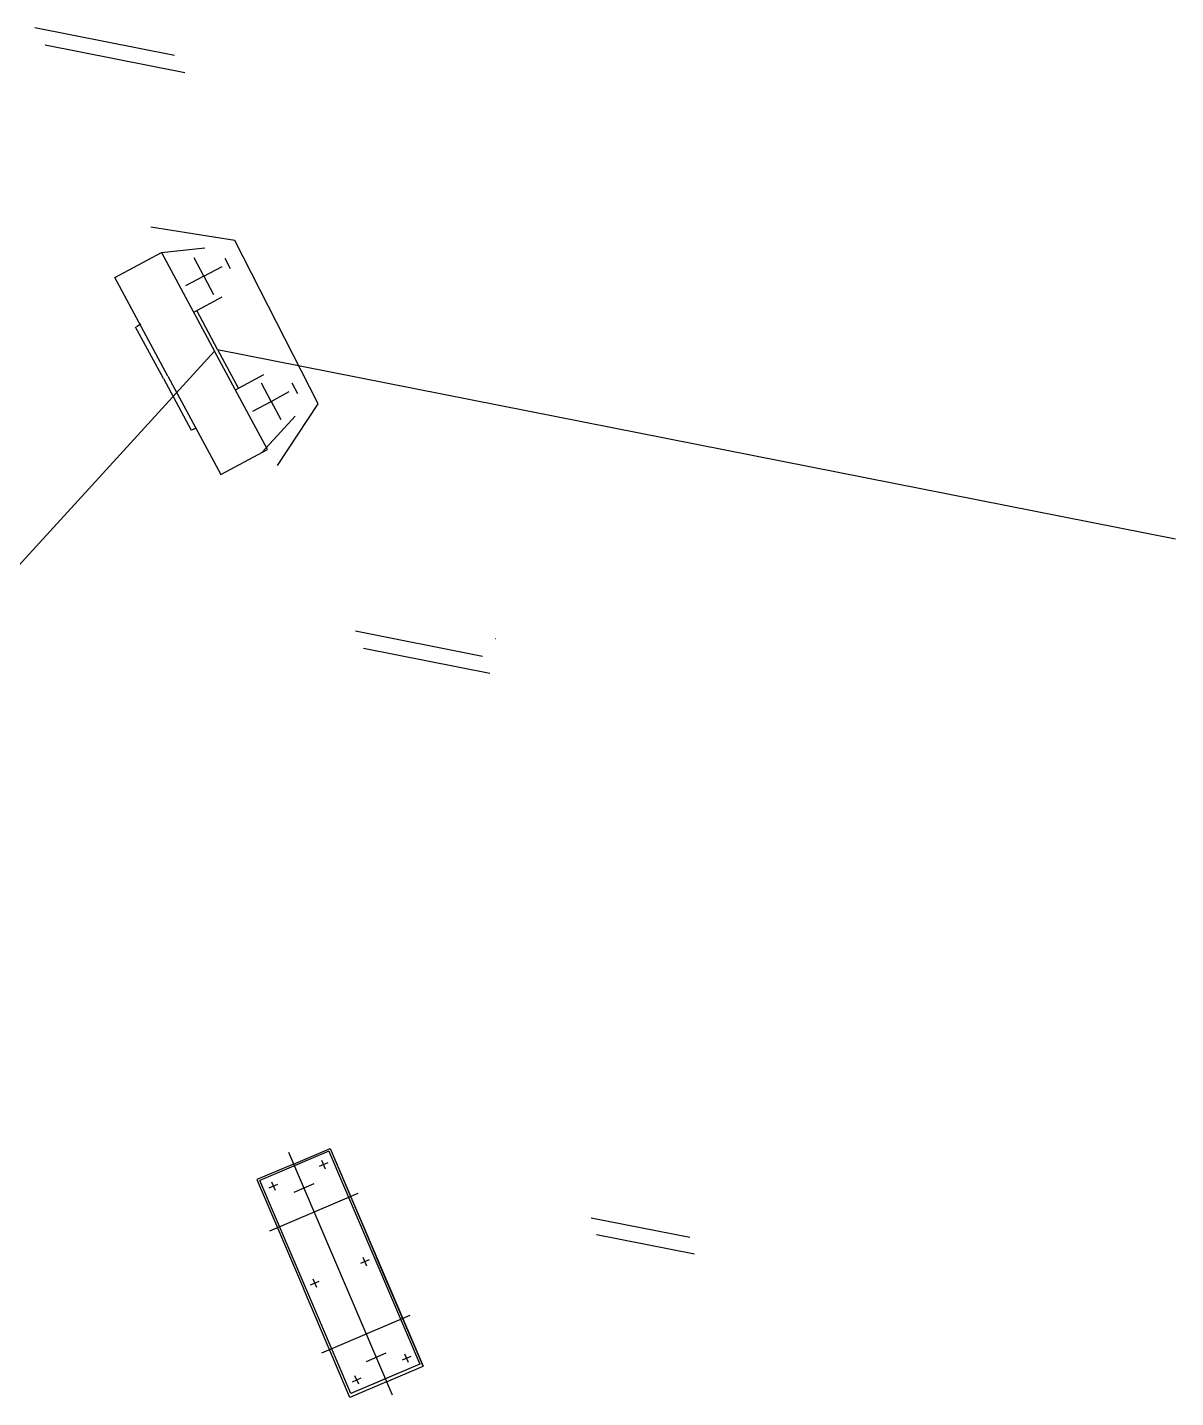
# Model space of a CAD drawing. Header units: metres. Extents: x 267365 to 277461, y 2088854 to 2108025.
# Drawn here: x 273064.18 to 273078.5, y 2096312.02 to 2096329.1 of the extents above; entities that cross this region are included whole.
import ezdxf

# ---------------------------------------------------------------- set-up
doc = ezdxf.new("R2010")
doc.units = ezdxf.units.M
doc.linetypes.add('ACAD_ISO10W100', pattern=[18, 12, -3, 0, -3])
doc.linetypes.add('DASHEDX2', pattern=[38.1, 25.4, -12.7])

msp = doc.modelspace()

# ---------------------------------------------------------------- linework, layer by layer
at = {"color": 30}
for p, q in [((273064.277, 2096329.102), (273066.018, 2096328.757)), ((273064.277, 2096329.102), (273066.018, 2096328.757)), ((273064.277, 2096329.102), (273066.018, 2096328.757)), ((273064.403, 2096328.884), (273066.146, 2096328.539)), ((273064.403, 2096328.884), (273066.146, 2096328.539)), ((273064.403, 2096328.884), (273066.146, 2096328.539)), ((273066.771, 2096326.443), (273065.724, 2096326.611)), ((273066.771, 2096326.443), (273065.724, 2096326.611)), ((273066.771, 2096326.443), (273065.724, 2096326.611)), ((273067.811, 2096324.407), (273066.771, 2096326.443)), ((273067.811, 2096324.407), (273066.771, 2096326.443)), ((273067.811, 2096324.407), (273066.771, 2096326.443)), ((273066.384, 2096326), (273066.262, 2096326.227)), ((273066.384, 2096326), (273066.262, 2096326.227)), ((273066.384, 2096326), (273066.262, 2096326.227)), ((273066.384, 2096326), (273066.611, 2096326.122)), ((273066.384, 2096326), (273066.611, 2096326.122)), ((273066.384, 2096326), (273066.611, 2096326.122)), ((273066.384, 2096326), (273066.157, 2096325.878)), ((273066.384, 2096326), (273066.157, 2096325.878)), ((273066.384, 2096326), (273066.157, 2096325.878)), ((273066.384, 2096326), (273066.506, 2096325.773)), ((273066.384, 2096326), (273066.506, 2096325.773)), ((273066.384, 2096326), (273066.506, 2096325.773)), ((273067.223, 2096324.439), (273067.101, 2096324.666)), ((273067.223, 2096324.439), (273067.101, 2096324.666)), ((273067.223, 2096324.439), (273067.101, 2096324.666)), ((273067.223, 2096324.439), (273067.45, 2096324.561)), ((273067.223, 2096324.439), (273067.45, 2096324.561)), ((273067.223, 2096324.439), (273067.45, 2096324.561)), ((273066.996, 2096324.317), (273067.223, 2096324.439)), ((273066.996, 2096324.317), (273067.223, 2096324.439)), ((273066.996, 2096324.317), (273067.223, 2096324.439)), ((273067.223, 2096324.439), (273067.345, 2096324.212)), ((273067.223, 2096324.439), (273067.345, 2096324.212)), ((273067.223, 2096324.439), (273067.345, 2096324.212)), ((273067.303, 2096323.638), (273067.811, 2096324.407)), ((273067.303, 2096323.638), (273067.811, 2096324.407)), ((273067.303, 2096323.638), (273067.811, 2096324.407)), ((273068.275, 2096321.576), (273069.858, 2096321.263)), ((273068.275, 2096321.576), (273069.858, 2096321.263)), ((273068.275, 2096321.576), (273069.858, 2096321.263)), ((273070.027, 2096321.48), (273070.023, 2096321.48)), ((273070.027, 2096321.48), (273070.023, 2096321.48)), ((273070.027, 2096321.48), (273070.023, 2096321.48)), ((273068.375, 2096321.363), (273069.949, 2096321.052)), ((273068.375, 2096321.363), (273069.949, 2096321.052)), ((273068.375, 2096321.363), (273069.949, 2096321.052)), ((273067.941, 2096315.089), (273067.084, 2096314.723)), ((273067.941, 2096315.089), (273067.084, 2096314.723)), ((273067.941, 2096315.089), (273067.084, 2096314.723)), ((273067.502, 2096314.93), (273067.959, 2096315.125)), ((273067.502, 2096314.93), (273067.959, 2096315.125)), ((273067.502, 2096314.93), (273067.959, 2096315.125)), ((273067.941, 2096315.089), (273069.076, 2096312.434)), ((273067.941, 2096315.089), (273069.076, 2096312.434)), ((273067.941, 2096315.089), (273069.076, 2096312.434)), ((273067.959, 2096315.125), (273068.539, 2096313.766)), ((273067.959, 2096315.125), (273068.539, 2096313.766)), ((273067.959, 2096315.125), (273068.539, 2096313.766)), ((273067.502, 2096314.93), (273067.046, 2096314.735)), ((273067.502, 2096314.93), (273067.046, 2096314.735)), ((273067.502, 2096314.93), (273067.046, 2096314.735)), ((273067.046, 2096314.735), (273067.626, 2096313.376)), ((273067.046, 2096314.735), (273067.626, 2096313.376)), ((273067.046, 2096314.735), (273067.626, 2096313.376)), ((273068.218, 2096312.067), (273067.084, 2096314.723)), ((273068.218, 2096312.067), (273067.084, 2096314.723)), ((273068.218, 2096312.067), (273067.084, 2096314.723)), ((273067.754, 2096314.681), (273067.507, 2096314.576)), ((273067.754, 2096314.681), (273067.507, 2096314.576)), ((273067.754, 2096314.681), (273067.507, 2096314.576)), ((273071.215, 2096314.259), (273072.446, 2096314.016)), ((273071.215, 2096314.259), (273072.446, 2096314.016)), ((273071.215, 2096314.259), (273072.446, 2096314.016)), ((273071.281, 2096314.053), (273072.503, 2096313.812)), ((273071.281, 2096314.053), (273072.503, 2096313.812)), ((273071.281, 2096314.053), (273072.503, 2096313.812)), ((273069.119, 2096312.408), (273068.539, 2096313.766)), ((273069.119, 2096312.408), (273068.539, 2096313.766)), ((273069.119, 2096312.408), (273068.539, 2096313.766)), ((273068.206, 2096312.017), (273067.626, 2096313.376)), ((273068.206, 2096312.017), (273067.626, 2096313.376)), ((273068.206, 2096312.017), (273067.626, 2096313.376)), ((273069.076, 2096312.434), (273068.218, 2096312.067)), ((273069.076, 2096312.434), (273068.218, 2096312.067)), ((273069.076, 2096312.434), (273068.218, 2096312.067)), ((273068.655, 2096312.57), (273068.408, 2096312.465)), ((273068.655, 2096312.57), (273068.408, 2096312.465)), ((273068.655, 2096312.57), (273068.408, 2096312.465)), ((273068.663, 2096312.213), (273069.119, 2096312.408)), ((273068.663, 2096312.213), (273069.119, 2096312.408)), ((273068.663, 2096312.213), (273069.119, 2096312.408)), ((273068.812, 2096312.321), (273068.482, 2096312.18)), ((273068.812, 2096312.321), (273068.482, 2096312.18)), ((273068.812, 2096312.321), (273068.482, 2096312.18)), ((273068.663, 2096312.213), (273068.206, 2096312.017)), ((273068.663, 2096312.213), (273068.206, 2096312.017)), ((273068.663, 2096312.213), (273068.206, 2096312.017))]:
    msp.add_line(p, q, dxfattribs=at)
at = {"color": 30, "linetype": 'Continuous'}
for p, q in [((273065.275, 2096325.982), (273065.857, 2096326.295)), ((273065.275, 2096325.982), (273065.857, 2096326.295)), ((273065.275, 2096325.982), (273065.857, 2096326.295)), ((273065.857, 2096326.295), (273066.395, 2096326.352)), ((273065.857, 2096326.295), (273066.395, 2096326.352)), ((273065.857, 2096326.295), (273066.395, 2096326.352)), ((273065.857, 2096326.295), (273066.518, 2096325.066)), ((273065.857, 2096326.295), (273066.518, 2096325.066)), ((273065.857, 2096326.295), (273066.518, 2096325.066)), ((273066.717, 2096326.09), (273066.648, 2096326.219)), ((273066.717, 2096326.09), (273066.648, 2096326.219)), ((273066.717, 2096326.09), (273066.648, 2096326.219)), ((273065.936, 2096324.753), (273065.275, 2096325.982)), ((273065.936, 2096324.753), (273065.275, 2096325.982)), ((273065.936, 2096324.753), (273065.275, 2096325.982)), ((273066.257, 2096325.551), (273066.613, 2096325.742)), ((273066.257, 2096325.551), (273066.613, 2096325.742)), ((273066.257, 2096325.551), (273066.613, 2096325.742)), ((273066.556, 2096325.086), (273066.295, 2096325.571)), ((273066.556, 2096325.086), (273066.295, 2096325.571)), ((273066.556, 2096325.086), (273066.295, 2096325.571)), ((273065.542, 2096325.372), (273065.597, 2096325.406)), ((273065.542, 2096325.372), (273065.597, 2096325.406)), ((273065.542, 2096325.372), (273065.597, 2096325.406)), ((273065.879, 2096324.723), (273065.533, 2096325.366)), ((273065.879, 2096324.723), (273065.533, 2096325.366)), ((273065.879, 2096324.723), (273065.533, 2096325.366)), ((273067.178, 2096323.837), (273066.518, 2096325.066)), ((273067.178, 2096323.837), (273066.518, 2096325.066)), ((273067.178, 2096323.837), (273066.518, 2096325.066)), ((273066.556, 2096325.086), (273066.816, 2096324.601)), ((273066.556, 2096325.086), (273066.816, 2096324.601)), ((273066.556, 2096325.086), (273066.816, 2096324.601)), ((273065.879, 2096324.723), (273066.225, 2096324.079)), ((273065.879, 2096324.723), (273066.225, 2096324.079)), ((273065.879, 2096324.723), (273066.225, 2096324.079)), ((273065.936, 2096324.753), (273066.596, 2096323.525)), ((273065.936, 2096324.753), (273066.596, 2096323.525)), ((273065.936, 2096324.753), (273066.596, 2096323.525)), ((273066.779, 2096324.581), (273067.134, 2096324.772)), ((273066.779, 2096324.581), (273067.134, 2096324.772)), ((273066.779, 2096324.581), (273067.134, 2096324.772)), ((273067.482, 2096324.668), (273067.551, 2096324.539)), ((273067.482, 2096324.668), (273067.551, 2096324.539)), ((273067.482, 2096324.668), (273067.551, 2096324.539)), ((273067.116, 2096323.808), (273067.523, 2096324.254)), ((273067.116, 2096323.808), (273067.523, 2096324.254)), ((273067.116, 2096323.808), (273067.523, 2096324.254)), ((273066.235, 2096324.083), (273066.294, 2096324.11)), ((273066.235, 2096324.083), (273066.294, 2096324.11)), ((273066.235, 2096324.083), (273066.294, 2096324.11)), ((273066.596, 2096323.525), (273067.178, 2096323.837)), ((273066.596, 2096323.525), (273067.178, 2096323.837)), ((273066.596, 2096323.525), (273067.178, 2096323.837))]:
    msp.add_line(p, q, dxfattribs=at)
at = {"color": 30, "linetype": 'ACAD_ISO10W100', "ltscale": 50}
for p, q in [((273056.683, 2096314.308), (273066.518, 2096325.066)), ((273056.683, 2096314.308), (273066.518, 2096325.066)), ((273056.683, 2096314.308), (273066.518, 2096325.066)), ((273066.556, 2096325.086), (273078.503, 2096322.724)), ((273066.556, 2096325.086), (273078.503, 2096322.724)), ((273066.556, 2096325.086), (273078.503, 2096322.724))]:
    msp.add_line(p, q, dxfattribs=at)
at = {"color": 30, "linetype": 'DASHEDX2'}
for p, q in [((273067.439, 2096315.078), (273068.732, 2096312.051)), ((273067.439, 2096315.078), (273068.732, 2096312.051)), ((273067.439, 2096315.078), (273068.732, 2096312.051)), ((273067.851, 2096314.976), (273067.897, 2096314.868)), ((273067.851, 2096314.976), (273067.897, 2096314.868)), ((273067.851, 2096314.976), (273067.897, 2096314.868)), ((273067.929, 2096314.943), (273067.821, 2096314.897)), ((273067.929, 2096314.943), (273067.821, 2096314.897)), ((273067.929, 2096314.943), (273067.821, 2096314.897)), ((273067.198, 2096314.631), (273067.305, 2096314.677)), ((273067.198, 2096314.631), (273067.305, 2096314.677)), ((273067.198, 2096314.631), (273067.305, 2096314.677)), ((273067.228, 2096314.709), (273067.273, 2096314.602)), ((273067.228, 2096314.709), (273067.273, 2096314.602)), ((273067.228, 2096314.709), (273067.273, 2096314.602)), ((273067.206, 2096314.095), (273068.308, 2096314.566)), ((273067.206, 2096314.095), (273068.308, 2096314.566)), ((273067.206, 2096314.095), (273068.308, 2096314.566)), ((273068.445, 2096313.734), (273068.338, 2096313.688)), ((273068.445, 2096313.734), (273068.338, 2096313.688)), ((273068.445, 2096313.734), (273068.338, 2096313.688)), ((273068.368, 2096313.767), (273068.414, 2096313.659)), ((273068.368, 2096313.767), (273068.414, 2096313.659)), ((273068.368, 2096313.767), (273068.414, 2096313.659)), ((273067.714, 2096313.422), (273067.822, 2096313.468)), ((273067.714, 2096313.422), (273067.822, 2096313.468)), ((273067.714, 2096313.422), (273067.822, 2096313.468)), ((273067.744, 2096313.5), (273067.79, 2096313.393)), ((273067.744, 2096313.5), (273067.79, 2096313.393)), ((273067.744, 2096313.5), (273067.79, 2096313.393)), ((273067.856, 2096312.576), (273068.958, 2096313.047)), ((273067.856, 2096312.576), (273068.958, 2096313.047)), ((273067.856, 2096312.576), (273068.958, 2096313.047)), ((273068.966, 2096312.531), (273068.859, 2096312.485)), ((273068.966, 2096312.531), (273068.859, 2096312.485)), ((273068.966, 2096312.531), (273068.859, 2096312.485)), ((273068.937, 2096312.453), (273068.89, 2096312.56)), ((273068.937, 2096312.453), (273068.89, 2096312.56)), ((273068.937, 2096312.453), (273068.89, 2096312.56)), ((273068.237, 2096312.215), (273068.344, 2096312.262)), ((273068.237, 2096312.215), (273068.344, 2096312.262)), ((273068.237, 2096312.215), (273068.344, 2096312.262)), ((273068.315, 2096312.183), (273068.268, 2096312.29)), ((273068.315, 2096312.183), (273068.268, 2096312.29)), ((273068.315, 2096312.183), (273068.268, 2096312.29))]:
    msp.add_line(p, q, dxfattribs=at)
at = {"color": 30, "linetype": 'ByBlock'}
msp.add_line((273067.959, 2096315.125), (273069.119, 2096312.408), dxfattribs=at)
msp.add_line((273067.959, 2096315.125), (273069.119, 2096312.408), dxfattribs=at)
msp.add_line((273067.959, 2096315.125), (273069.119, 2096312.408), dxfattribs=at)

doc.saveas('drawing.dxf')
